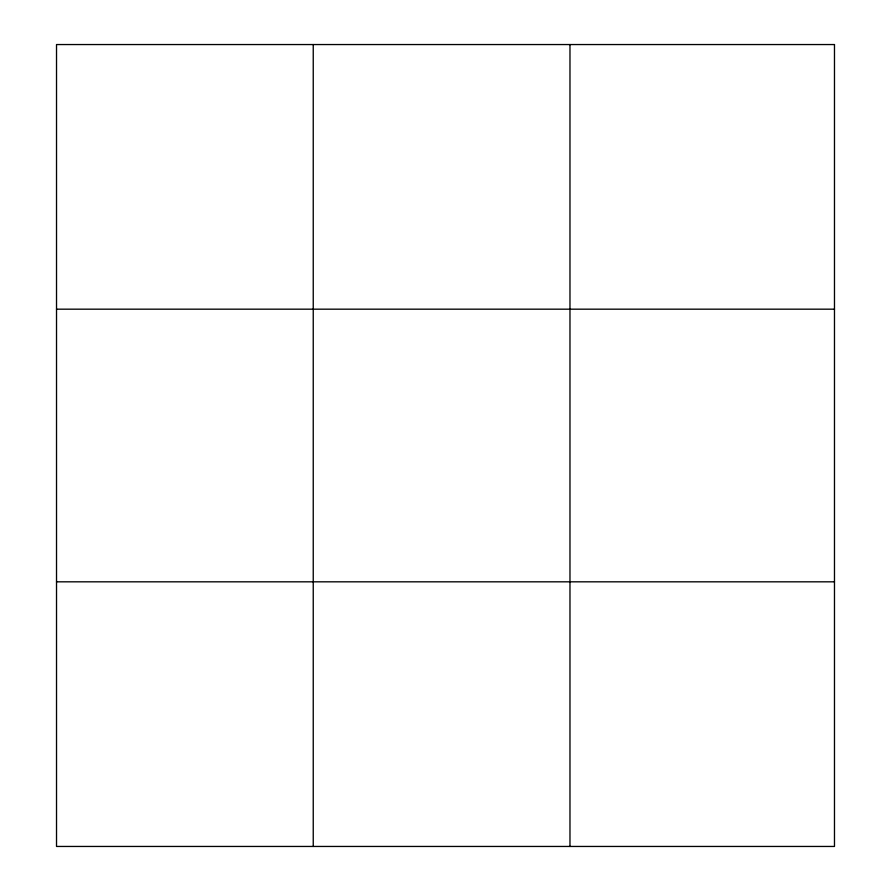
<?xml version="1.0" encoding="UTF-8"?>
<svg xmlns="http://www.w3.org/2000/svg" width="891" height="891" viewBox="0 0 891 891"><rect width="100%" height="100%" fill="white"/><g stroke="black" fill="none" stroke-linecap="round" stroke-linejoin="round"><path stroke-width="1.34" d="M313.242 846.45L313.242 44.55M569.973 846.45L569.973 44.55M56.523 309.177L834.477 309.177M56.523 581.823L834.477 581.823M834.477 44.55L834.477 846.45L56.523 846.45L56.523 44.55L834.477 44.55"/></g></svg>
